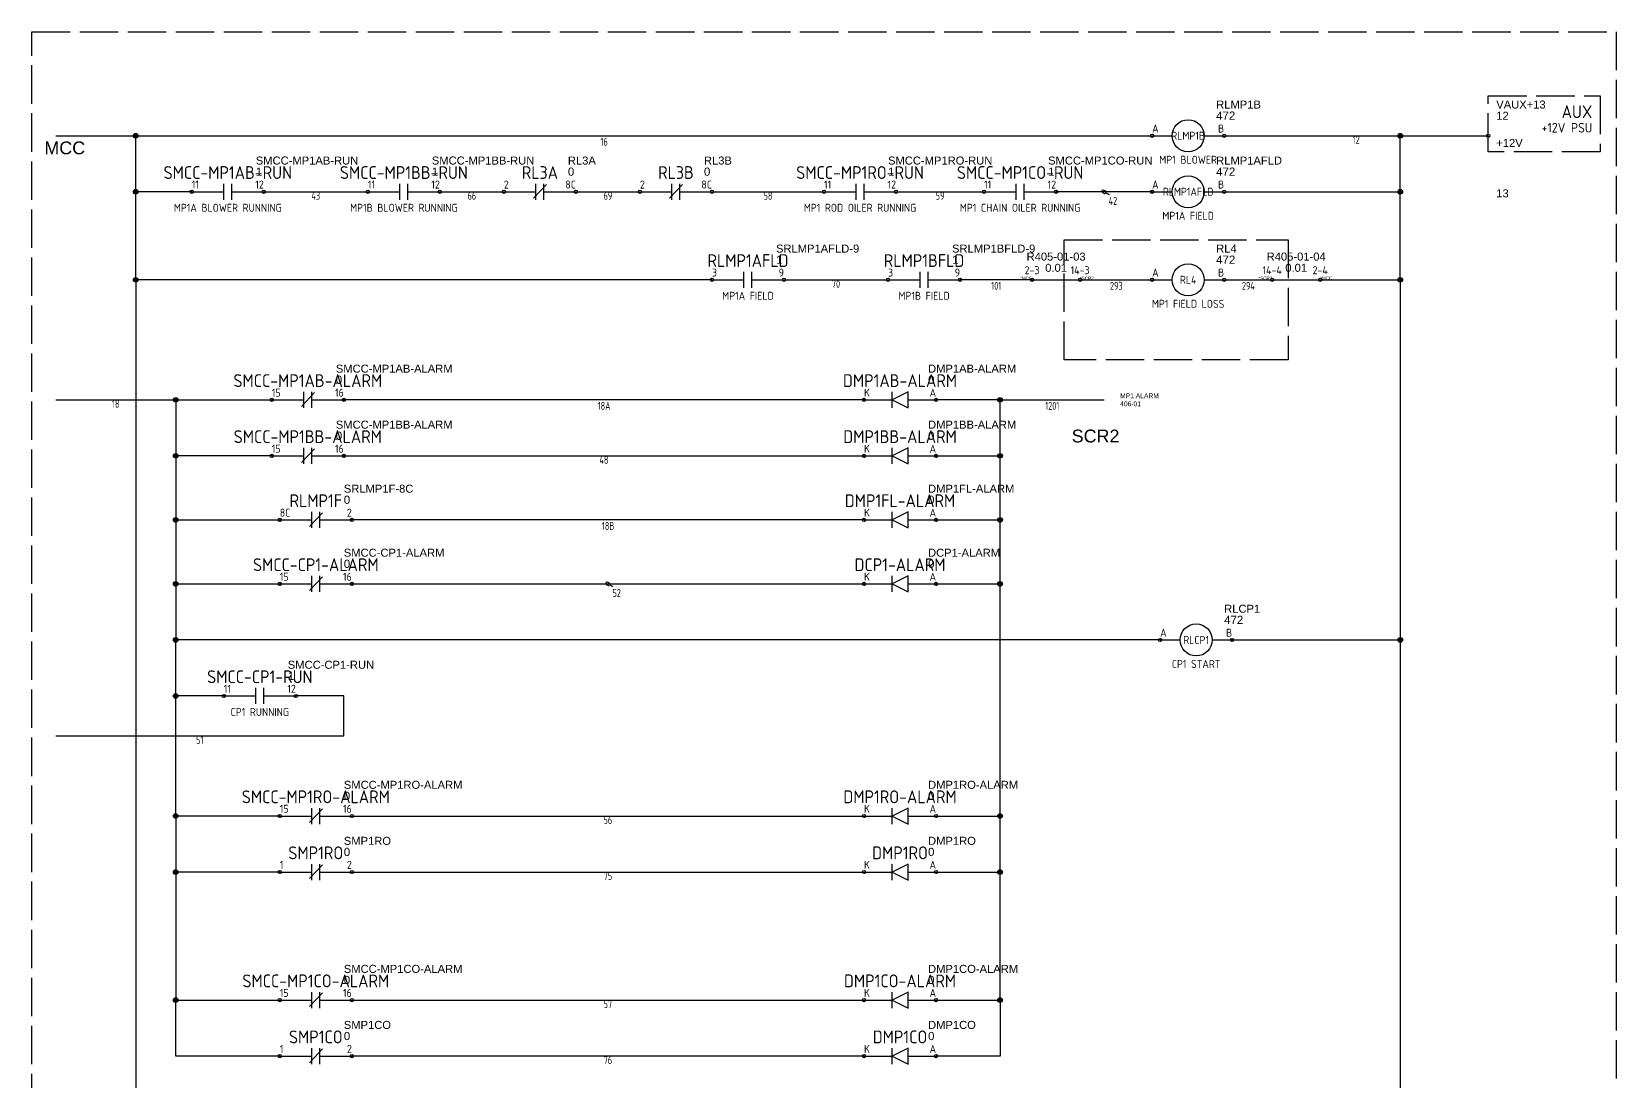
# Model space of a CAD drawing. Header units: millimetres. Extents: x 498 to 992, y 78 to 615.
# Drawn here: x 497.5 to 992.5, y 287.1 to 615 of the extents above; entities that cross this region are included whole.
import ezdxf
from ezdxf.enums import TextEntityAlignment as Align

# ---------------------------------------------------------------- set-up
doc = ezdxf.new("R2010")
doc.units = ezdxf.units.MM
doc.linetypes.add('ACAD_ISO02W100', pattern=[15, 12, -3])
for name, color, linetype in [('LOCBOX', 7, 'ACAD_ISO02W100'), ('NETLIST', 50, 'Continuous'), ('SYMS', 7, 'Continuous'), ('WIREFIXED', 7, 'Continuous'), ('WIRENO', 7, 'Continuous'), ('WIRES', 7, 'Continuous')]:
    doc.layers.add(name, color=color, linetype=linetype)
doc.styles.get("Standard").update_dxf_attribs({"font": 'arial.ttf'})
doc.styles.add('WD_IEC', font='isocp2.shx', dxfattribs={"width": 0.9, "height": 4})

# ---------------------------------------------------------------- blocks, each defined once
blk = doc.blocks.new('WD_WNH2')
at = {"linetype": 'Continuous', "style": 'WD_IEC', "width": 0.8}
blk.add_attdef('WIRENO', text='', height=2.5, dxfattribs=at).set_placement((0, 0), align=Align.TOP_CENTER)
at = {"style": 'WD_IEC', "flags": 1}
for tag, p in [('W02USER', (0, -1.21)), ('W03USER', (0, -1.33)), ('W04USER', (0, -1.46)), ('W05USER', (0, -1.58)), ('W06USER', (0, -1.71)), ('W07USER', (0, -1.83)), ('W08USER', (0, -1.96)), ('W09USER', (0, -2.08)), ('W01USER', (0, -1.08)), ('W10USER', (0, -2.21))]:
    blk.add_attdef(tag, text='', height=0.08, dxfattribs=at).set_placement(p, align=Align.CENTER)
blk = doc.blocks.new('CONTACTOR-H')
for p, q in [((0, 0), (6.25, 0)), ((16.25, 0), (22.5, 0))]:
    blk.add_line(p, q)
for centre, radius in [((11.25, 0), 5), ((0, 0), 0.5), ((22.5, 0), 0.5)]:
    blk.add_circle(centre, radius)
at = {"style": 'WD_IEC', "flags": 1}
blk.add_attdef('LOC', text='', height=4, dxfattribs=at).set_placement((11.25, 8.5), align=Align.MIDDLE_CENTER)
at = {"style": 'WD_IEC'}
for tag, p, height, flags in [('X4TERM01', (0, 0), 0.64, 1), ('TERM01', (0, 1), 2.5, 8), ('X1TERM02', (22.5, 0), 0.64, 1)]:
    blk.add_attdef(tag, p, '', height=height, dxfattribs=dict(at, flags=flags))
for tag, height, p in [('TAG1', 4, (11.25, 0)), ('DESC1', 2.5, (11.25, -7.5))]:
    blk.add_attdef(tag, text='', height=height, dxfattribs=at).set_placement(p, align=Align.MIDDLE_CENTER)
at = {"style": 'WD_IEC', "flags": 8}
blk.add_attdef('TERM02', text='', height=2.5, dxfattribs=at).set_placement((22.5, 1), align=Align.RIGHT)
at = {"layer": 'NETLIST'}
for tag, p, height in [('NETTAG', (20, 8.5), 2.5), ('NETVALUE', (20, 5), 2.56)]:
    blk.add_attdef(tag, p, '', height=height, dxfattribs=at)
blk = doc.blocks.new('DCM-2')
at = {"linetype": 'ACAD_ISO02W100'}
blk.add_lwpolyline([(0, 12.5), (35, 12.5), (35, -5), (0, -5)], close=True, dxfattribs=at)
blk.add_circle((0, 0), 0.5)
at = {"style": 'WD_IEC'}
for tag, height, flags, p in [('LOC', 4, 1, (32.5, 14.5)), ('DESC1', 3, 8, (32.5, 2.5))]:
    blk.add_attdef(tag, text='', height=height, dxfattribs=dict(at, flags=flags)).set_placement(p, align=Align.MIDDLE_RIGHT)
blk.add_attdef('TAG1', text='', height=4, dxfattribs=at).set_placement((32.5, 7.5), align=Align.MIDDLE_RIGHT)
at = {"style": 'WD_IEC', "flags": 1}
blk.add_attdef('X4TERM01', (0, 0), '', height=0.5, dxfattribs=at)
blk.add_attdef('TERMDESC01', text='', height=2.5).set_placement((2.5, -1), align=Align.TOP_LEFT)
blk.add_attdef('TERM01', text='', height=2.5).set_placement((2.5, -20), align=Align.BOTTOM_LEFT)
at = {"layer": 'NETLIST'}
for tag, p in [('NETTAG', (2.5, 8.5)), ('NETVALUE', (2.5, 5))]:
    blk.add_attdef(tag, p, '', height=2.5, dxfattribs=at)
blk = doc.blocks.new('CONTACT-NO')
for p, q in [((2.5, 0), (12.5, 0)), ((12.5, -2.5), (12.5, 2.5)), ((15, -2.5), (15, 2.5)), ((15, 0), (25, 0))]:
    blk.add_line(p, q)
for centre in [(2.5, 0), (25, 0)]:
    blk.add_circle(centre, 0.5)
at = {"style": 'WD_IEC', "flags": 1}
blk.add_attdef('LOC', text='', height=4, dxfattribs=at).set_placement((13.75, 11), align=Align.MIDDLE_CENTER)
at = {"style": 'WD_IEC'}
for tag, height, p in [('TAG1', 4, (13.75, 6)), ('DESC1', 2.5, (13.75, -5))]:
    blk.add_attdef(tag, text='', height=height, dxfattribs=at).set_placement(p, align=Align.MIDDLE_CENTER)
for tag, p, height, flags in [('X4TERM01', (2.5, 0), 0.64, 1), ('TERM01', (2.5, 1), 2.5, 8), ('X1TERM02', (25, 0), 0.64, 1)]:
    blk.add_attdef(tag, p, '', height=height, dxfattribs=dict(at, flags=flags))
at = {"style": 'WD_IEC', "flags": 8}
blk.add_attdef('TERM02', text='', height=2.5, dxfattribs=at).set_placement((25, 1), align=Align.RIGHT)
at = {"layer": 'NETLIST'}
for tag, p, height in [('NETTAG', (22.5, 8.5), 2.5), ('NETVALUE', (22.5, 5), 2.56)]:
    blk.add_attdef(tag, p, '', height=height, dxfattribs=at)
blk = doc.blocks.new('INTERCONNECT-H1')
blk.add_line((-2.5, 0), (12.5, 0))
for centre in [(-2.5, 0), (12.5, 0)]:
    blk.add_circle(centre, 0.5)
at = {"style": 'WD_IEC', "flags": 1}
for tag, height, p in [('LOC', 4, (5, 10)), ('TAG1', 4, (-2.43, 3.16)), ('DESC1', 2.5, (5, -2.5))]:
    blk.add_attdef(tag, text='', height=height, dxfattribs=at).set_placement(p, align=Align.MIDDLE_CENTER)
at = {"style": 'WD_IEC', "flags": 8}
for tag, p in [('TERM01', (-2.5, 1)), ('TERM02', (12.5, 1))]:
    blk.add_attdef(tag, text='', height=2.5, dxfattribs=at).set_placement(p, align=Align.BOTTOM_CENTER)
at = {"style": 'WD_IEC', "flags": 1}
blk.add_attdef('X4TERM01', (-2.5, 0), '', height=0.5, dxfattribs=at)
blk.add_attdef('X1TERM02', text='', height=0.5, dxfattribs=at).set_placement((12.5, 0), align=Align.RIGHT)
at = {"layer": 'NETLIST'}
for tag, p in [('NETVALUE', (5, 2.5)), ('NETTAG', (5, 6))]:
    blk.add_attdef(tag, text='', height=2.5, dxfattribs=at).set_placement(p, align=Align.CENTER)
blk.add_attdef('X4TERMDESC01', text='', height=1, dxfattribs=at).set_placement((-2.5, 0), align=Align.RIGHT)
blk.add_attdef('X1TERMDESC02', (12.5, 0), '', height=1, dxfattribs=at)
blk = doc.blocks.new('WDDOT')
for radius in [0.72, 0.449, 0.223]:
    blk.add_circle((0, 0), radius)
blk = doc.blocks.new('CONTACT-NC')
for p, q in [((0, 0), (10, 0)), ((13.35, 2.25), (9.28, -2.05)), ((10, -2.5), (10, 2.5)), ((12.5, -2.5), (12.5, 2.5)), ((12.5, 0), (22.5, 0))]:
    blk.add_line(p, q)
for centre in [(0, 0), (22.5, 0)]:
    blk.add_circle(centre, 0.5)
at = {"style": 'WD_IEC', "flags": 1}
blk.add_attdef('LOC', text='', height=4, dxfattribs=at).set_placement((11.25, 11), align=Align.MIDDLE_CENTER)
at = {"style": 'WD_IEC'}
for tag, height, p in [('TAG1', 4, (11.25, 6)), ('DESC1', 2.5, (11.25, -5))]:
    blk.add_attdef(tag, text='', height=height, dxfattribs=at).set_placement(p, align=Align.MIDDLE_CENTER)
for tag, p, height, flags in [('X4TERM01', (0, 0), 0.64, 1), ('TERM01', (0, 1), 2.5, 8), ('X1TERM02', (22.5, 0), 0.64, 1)]:
    blk.add_attdef(tag, p, '', height=height, dxfattribs=dict(at, flags=flags))
at = {"style": 'WD_IEC', "flags": 8}
blk.add_attdef('TERM02', text='', height=2.5, dxfattribs=at).set_placement((22.5, 1), align=Align.RIGHT)
at = {"layer": 'NETLIST'}
for tag, p, height in [('NETTAG', (20, 8.5), 2.5), ('NETVALUE', (20, 5), 2.56)]:
    blk.add_attdef(tag, p, '', height=height, dxfattribs=at)
blk = doc.blocks.new('DIODE-L')
for p, q in [((-22.5, 0), (-13.75, 0)), ((-13.75, -2.5), (-13.75, 2.5)), ((-8.75, 2.5), (-13.75, 0)), ((-13.75, 0), (-8.75, -2.5)), ((-8.75, -2.5), (-8.75, 2.5)), ((-8.75, 0), (0, 0))]:
    blk.add_line(p, q)
for centre in [(-22.5, 0), (0, 0)]:
    blk.add_circle(centre, 0.5)
at = {"style": 'WD_IEC', "flags": 1}
blk.add_attdef('LOC', text='', height=4, dxfattribs=at).set_placement((-11.25, 11), align=Align.MIDDLE_CENTER)
at = {"style": 'WD_IEC'}
for tag, height, p in [('TAG1', 4, (-11.25, 6)), ('DESC1', 2.5, (-11.25, -5))]:
    blk.add_attdef(tag, text='', height=height, dxfattribs=at).set_placement(p, align=Align.MIDDLE_CENTER)
for tag, p, height, flags in [('X4TERM01', (-22.5, 0), 0.64, 1), ('TERM01', (-22.5, 1), 2.5, 8), ('X1TERM02', (0, 0), 0.64, 1)]:
    blk.add_attdef(tag, p, '', height=height, dxfattribs=dict(at, flags=flags))
at = {"style": 'WD_IEC', "flags": 8}
blk.add_attdef('TERM02', text='', height=2.5, dxfattribs=at).set_placement((0, 1), align=Align.RIGHT)
at = {"layer": 'NETLIST'}
for tag, p, height in [('NETTAG', (-2.5, 8.5), 2.5), ('NETVALUE', (-2.5, 5), 2.56)]:
    blk.add_attdef(tag, p, '', height=height, dxfattribs=at)

msp = doc.modelspace()

# ---------------------------------------------------------------- linework, layer by layer
at = {"layer": 'LOCBOX'}
for points in [[(497.5, 615), (992.5, 615), (992.5, 82.5), (497.5, 82.5)], [(820, 550), (890, 550), (890, 512.5), (820, 512.5)]]:
    msp.add_lwpolyline(points, close=True, dxfattribs=at)
at = {"layer": 'WIRENO'}
for points in [[(834.15, 564.05), (833.19, 564.6), (833.04, 565.15), (832.35, 565.54), (831.81, 565.4), (831.96, 564.85), (832.65, 564.46), (832.92, 564.53)], [(679.15, 441.55), (678.19, 442.1), (678.04, 442.65), (677.35, 443.04), (676.81, 442.9), (676.96, 442.35), (677.65, 441.96), (677.92, 442.03)]]:
    msp.add_lwpolyline(points, dxfattribs=at)
at = {"layer": 'WIRES'}
for p, q in [((505, 582.5), (847.5, 582.5)), ((530, 565), (530, 582.5)), ((870, 582.5), (952.5, 582.5)), ((925, 537.5), (925, 582.5)), ((530, 537.5), (530, 565)), ((547.5, 565), (530, 565)), ((570, 565), (602.5, 565)), ((625, 565), (645, 565)), ((667.5, 565), (687.5, 565)), ((710, 565), (745, 565)), ((767.5, 565), (795, 565)), ((847.5, 565), (817.5, 565)), ((870, 565), (925, 565)), ((710, 537.5), (530, 537.5)), ((530, 537.5), (530, 252.5)), ((732.5, 537.5), (765, 537.5)), ((810, 537.5), (787.5, 537.5)), ((825, 537.5), (847.5, 537.5)), ((870, 537.5), (885, 537.5)), ((900, 537.5), (925, 537.5)), ((925, 537.5), (925, 405)), ((505, 500), (542.5, 500)), ((542.5, 500), (542.5, 425)), ((542.5, 500), (572.5, 500)), ((542.5, 500), (542.5, 462.5)), ((757.5, 500), (595, 500)), ((800, 500), (780, 500)), ((800, 462.5), (800, 500)), ((800, 500), (832.5, 500)), ((800, 482.5), (800, 500)), ((572.5, 482.5), (542.5, 482.5)), ((595, 482.5), (757.5, 482.5)), ((780, 482.5), (800, 482.5)), ((542.5, 462.5), (575, 462.5)), ((757.5, 462.5), (597.5, 462.5)), ((780, 462.5), (800, 462.5)), ((800, 460), (800, 462.5)), ((800, 442.5), (800, 460)), ((542.5, 442.5), (575, 442.5)), ((597.5, 442.5), (757.5, 442.5)), ((780, 442.5), (800, 442.5)), ((800, 440), (800, 442.5)), ((800, 370), (800, 440)), ((850, 425), (542.5, 425)), ((542.5, 407.5), (542.5, 425)), ((872.5, 425), (925, 425)), ((557.5, 407.5), (542.5, 407.5)), ((542.5, 370), (542.5, 407.5)), ((595, 407.5), (580, 407.5)), ((595, 395), (595, 407.5)), ((925, 405), (925, 162.5)), ((505, 395), (595, 395)), ((575, 370), (542.5, 370)), ((542.5, 370), (542.5, 312.5)), ((597.5, 370), (757.5, 370)), ((780, 370), (800, 370)), ((800, 312.5), (800, 370)), ((575, 352.5), (542.5, 352.5)), ((597.5, 352.5), (757.5, 352.5)), ((780, 352.5), (800, 352.5)), ((542.5, 312.5), (575, 312.5)), ((542.5, 295), (542.5, 312.5)), ((597.5, 312.5), (757.5, 312.5)), ((780, 312.5), (800, 312.5)), ((800, 312.5), (800, 295)), ((575, 295), (542.5, 295)), ((757.5, 295), (597.5, 295)), ((800, 295), (780, 295))]:
    msp.add_line(p, q, dxfattribs=at)

# ---------------------------------------------------------------- block references
ref = msp.add_blockref('DCM-2', (952.5, 582.5))
ref.add_attrib('TERMDESC01', '+12V', dxfattribs={"height": 2.5}).set_placement((955, 581.5), align=Align.TOP_LEFT)
ref.add_attrib('DESC1', '+12V PSU', dxfattribs={"height": 3, "style": 'WD_IEC'}).set_placement((985, 585), align=Align.MIDDLE_RIGHT)
ref.add_attrib('TAG1', 'AUX', dxfattribs={"height": 4, "style": 'WD_IEC'}).set_placement((985, 590), align=Align.MIDDLE_RIGHT)
ref.add_attrib('TERM01', '13', dxfattribs={"height": 2.5}).set_placement((955, 562.5), align=Align.BOTTOM_LEFT)
ref.add_attrib('NETTAG', 'VAUX+13', (955, 591), dxfattribs={"layer": 'NETLIST', "height": 2.5})
ref.add_attrib('NETVALUE', '12', (955, 587.5), dxfattribs={"layer": 'NETLIST', "height": 2.5})
ref = msp.add_blockref('CONTACTOR-H', (847.5, 582.5))
ref.add_attrib('TERM02', 'B', dxfattribs={"height": 2.5, "style": 'WD_IEC'}).set_placement((870, 583.5), align=Align.RIGHT)
ref.add_attrib('TERM01', 'A', (847.5, 583.5), dxfattribs={"height": 2.5, "style": 'WD_IEC'})
ref.add_attrib('DESC1', 'MP1 BLOWER', dxfattribs={"height": 2.5, "style": 'WD_IEC'}).set_placement((858.75, 575), align=Align.MIDDLE_CENTER)
ref.add_attrib('TAG1', 'RLMP1B', dxfattribs={"height": 2.5, "style": 'WD_IEC'}).set_placement((858.75, 582.5), align=Align.MIDDLE_CENTER)
ref.add_attrib('NETVALUE', '472', (867.5, 587.5), dxfattribs={"layer": 'NETLIST', "height": 2.56})
ref.add_attrib('NETTAG', 'RLMP1B', (867.5, 591), dxfattribs={"layer": 'NETLIST', "height": 2.5})
ref = msp.add_blockref('CONTACT-NO', (545, 565))
ref.add_attrib('NETTAG', 'SMCC-MP1AB-RUN', (567.5, 573.5), dxfattribs={"layer": 'NETLIST', "height": 2.5})
ref.add_attrib('NETVALUE', '1', (567.5, 570), dxfattribs={"layer": 'NETLIST', "height": 2.56})
ref.add_attrib('TAG1', 'SMCC-MP1AB-RUN', dxfattribs={"height": 4, "style": 'WD_IEC'}).set_placement((558.75, 571), align=Align.MIDDLE_CENTER)
ref.add_attrib('DESC1', 'MP1A BLOWER RUNNING', dxfattribs={"height": 2.5, "style": 'WD_IEC'}).set_placement((558.75, 560), align=Align.MIDDLE_CENTER)
ref.add_attrib('TERM01', '11', (547.5, 566), dxfattribs={"height": 2.5, "style": 'WD_IEC'})
ref.add_attrib('TERM02', '12', dxfattribs={"height": 2.5, "style": 'WD_IEC'}).set_placement((570, 566), align=Align.RIGHT)
ref = msp.add_blockref('CONTACT-NO', (600, 565))
ref.add_attrib('NETTAG', 'SMCC-MP1BB-RUN', (622.5, 573.5), dxfattribs={"layer": 'NETLIST', "height": 2.5})
ref.add_attrib('NETVALUE', '1', (622.5, 570), dxfattribs={"layer": 'NETLIST', "height": 2.56})
ref.add_attrib('TAG1', 'SMCC-MP1BB-RUN', dxfattribs={"height": 4, "style": 'WD_IEC'}).set_placement((613.75, 571), align=Align.MIDDLE_CENTER)
ref.add_attrib('DESC1', 'MP1B BLOWER RUNNING', dxfattribs={"height": 2.5, "style": 'WD_IEC'}).set_placement((613.75, 560), align=Align.MIDDLE_CENTER)
ref.add_attrib('TERM01', '11', (602.5, 566), dxfattribs={"height": 2.5, "style": 'WD_IEC'})
ref.add_attrib('TERM02', '12', dxfattribs={"height": 2.5, "style": 'WD_IEC'}).set_placement((625, 566), align=Align.RIGHT)
ref = msp.add_blockref('CONTACT-NC', (645, 565))
ref.add_attrib('TERM02', '8C', dxfattribs={"height": 2.5, "style": 'WD_IEC'}).set_placement((667.5, 566), align=Align.RIGHT)
ref.add_attrib('TERM01', '2', (645, 566), dxfattribs={"height": 2.5, "style": 'WD_IEC'})
ref.add_attrib('TAG1', 'RL3A', dxfattribs={"height": 4, "style": 'WD_IEC'}).set_placement((656.25, 571), align=Align.MIDDLE_CENTER)
ref.add_attrib('NETVALUE', '0', (665, 570), dxfattribs={"layer": 'NETLIST', "height": 2.56})
ref.add_attrib('NETTAG', 'RL3A', (665, 573.5), dxfattribs={"layer": 'NETLIST', "height": 2.5})
ref = msp.add_blockref('CONTACT-NC', (687.5, 565))
ref.add_attrib('TERM02', '8C', dxfattribs={"height": 2.5, "style": 'WD_IEC'}).set_placement((710, 566), align=Align.RIGHT)
ref.add_attrib('TERM01', '2', (687.5, 566), dxfattribs={"height": 2.5, "style": 'WD_IEC'})
ref.add_attrib('TAG1', 'RL3B', dxfattribs={"height": 4, "style": 'WD_IEC'}).set_placement((698.75, 571), align=Align.MIDDLE_CENTER)
ref.add_attrib('NETVALUE', '0', (707.5, 570), dxfattribs={"layer": 'NETLIST', "height": 2.56})
ref.add_attrib('NETTAG', 'RL3B', (707.5, 573.5), dxfattribs={"layer": 'NETLIST', "height": 2.5})
ref = msp.add_blockref('CONTACT-NO', (742.5, 565))
ref.add_attrib('NETTAG', 'SMCC-MP1RO-RUN', (765, 573.5), dxfattribs={"layer": 'NETLIST', "height": 2.5})
ref.add_attrib('NETVALUE', '1', (765, 570), dxfattribs={"layer": 'NETLIST', "height": 2.56})
ref.add_attrib('TAG1', 'SMCC-MP1RO-RUN', dxfattribs={"height": 4, "style": 'WD_IEC'}).set_placement((756.25, 571), align=Align.MIDDLE_CENTER)
ref.add_attrib('DESC1', 'MP1 ROD OILER RUNNING', dxfattribs={"height": 2.5, "style": 'WD_IEC'}).set_placement((756.25, 560), align=Align.MIDDLE_CENTER)
ref.add_attrib('TERM01', '11', (745, 566), dxfattribs={"height": 2.5, "style": 'WD_IEC'})
ref.add_attrib('TERM02', '12', dxfattribs={"height": 2.5, "style": 'WD_IEC'}).set_placement((767.5, 566), align=Align.RIGHT)
ref = msp.add_blockref('CONTACT-NO', (792.5, 565))
ref.add_attrib('NETTAG', 'SMCC-MP1CO-RUN', (815, 573.5), dxfattribs={"layer": 'NETLIST', "height": 2.5})
ref.add_attrib('NETVALUE', '1', (815, 570), dxfattribs={"layer": 'NETLIST', "height": 2.56})
ref.add_attrib('TAG1', 'SMCC-MP1CO-RUN', dxfattribs={"height": 4, "style": 'WD_IEC'}).set_placement((806.25, 571), align=Align.MIDDLE_CENTER)
ref.add_attrib('DESC1', 'MP1 CHAIN OILER RUNNING', dxfattribs={"height": 2.5, "style": 'WD_IEC'}).set_placement((806.25, 560), align=Align.MIDDLE_CENTER)
ref.add_attrib('TERM01', '11', (795, 566), dxfattribs={"height": 2.5, "style": 'WD_IEC'})
ref.add_attrib('TERM02', '12', dxfattribs={"height": 2.5, "style": 'WD_IEC'}).set_placement((817.5, 566), align=Align.RIGHT)
ref = msp.add_blockref('CONTACTOR-H', (847.5, 565))
ref.add_attrib('TERM02', 'B', dxfattribs={"height": 2.5, "style": 'WD_IEC'}).set_placement((870, 566), align=Align.RIGHT)
ref.add_attrib('TERM01', 'A', (847.5, 566), dxfattribs={"height": 2.5, "style": 'WD_IEC'})
ref.add_attrib('DESC1', 'MP1A FIELD', dxfattribs={"height": 2.5, "style": 'WD_IEC'}).set_placement((858.75, 557.5), align=Align.MIDDLE_CENTER)
ref.add_attrib('TAG1', 'RLMP1AFLD', dxfattribs={"height": 2.5, "style": 'WD_IEC'}).set_placement((858.75, 565), align=Align.MIDDLE_CENTER)
ref.add_attrib('NETVALUE', '472', (867.5, 570), dxfattribs={"layer": 'NETLIST', "height": 2.56})
ref.add_attrib('NETTAG', 'RLMP1AFLD', (867.5, 573.5), dxfattribs={"layer": 'NETLIST', "height": 2.5})
ref = msp.add_blockref('CONTACT-NO', (707.5, 537.5))
ref.add_attrib('NETTAG', 'SRLMP1AFLD-9', (730, 546), dxfattribs={"layer": 'NETLIST', "height": 2.5})
ref.add_attrib('NETVALUE', '1', (730, 542.5), dxfattribs={"layer": 'NETLIST', "height": 2.56})
ref.add_attrib('TAG1', 'RLMP1AFLD', dxfattribs={"height": 4, "style": 'WD_IEC'}).set_placement((721.25, 543.5), align=Align.MIDDLE_CENTER)
ref.add_attrib('DESC1', 'MP1A FIELD', dxfattribs={"height": 2.5, "style": 'WD_IEC'}).set_placement((721.25, 532.5), align=Align.MIDDLE_CENTER)
ref.add_attrib('TERM01', '3', (710, 538.5), dxfattribs={"height": 2.5, "style": 'WD_IEC'})
ref.add_attrib('TERM02', '9', dxfattribs={"height": 2.5, "style": 'WD_IEC'}).set_placement((732.5, 538.5), align=Align.RIGHT)
ref = msp.add_blockref('CONTACT-NO', (762.5, 537.5))
ref.add_attrib('NETTAG', 'SRLMP1BFLD-9', (785, 546), dxfattribs={"layer": 'NETLIST', "height": 2.5})
ref.add_attrib('NETVALUE', '1', (785, 542.5), dxfattribs={"layer": 'NETLIST', "height": 2.56})
ref.add_attrib('TAG1', 'RLMP1BFLD', dxfattribs={"height": 4, "style": 'WD_IEC'}).set_placement((776.25, 543.5), align=Align.MIDDLE_CENTER)
ref.add_attrib('DESC1', 'MP1B FIELD', dxfattribs={"height": 2.5, "style": 'WD_IEC'}).set_placement((776.25, 532.5), align=Align.MIDDLE_CENTER)
ref.add_attrib('TERM01', '3', (765, 538.5), dxfattribs={"height": 2.5, "style": 'WD_IEC'})
ref.add_attrib('TERM02', '9', dxfattribs={"height": 2.5, "style": 'WD_IEC'}).set_placement((787.5, 538.5), align=Align.RIGHT)
ref = msp.add_blockref('INTERCONNECT-H1', (812.5, 537.5))
ref.add_attrib('TERM02', '14-3', dxfattribs={"height": 2.5, "style": 'WD_IEC'}).set_placement((825, 538.5), align=Align.BOTTOM_CENTER)
ref.add_attrib('TERM01', '2-3', dxfattribs={"height": 2.5, "style": 'WD_IEC'}).set_placement((810, 538.5), align=Align.BOTTOM_CENTER)
ref.add_attrib('NETVALUE', '0.01', dxfattribs={"layer": 'NETLIST', "height": 2.5}).set_placement((817.5, 540), align=Align.CENTER)
ref.add_attrib('NETTAG', 'R405-01-03', dxfattribs={"layer": 'NETLIST', "height": 2.5}).set_placement((817.5, 543.5), align=Align.CENTER)
ref.add_attrib('X4TERMDESC01', '*MCC', dxfattribs={"layer": 'NETLIST', "height": 1}).set_placement((810, 537.5), align=Align.RIGHT)
ref.add_attrib('X1TERMDESC02', '*SCR2', (825, 537.5), dxfattribs={"layer": 'NETLIST', "height": 1})
ref = msp.add_blockref('CONTACTOR-H', (847.5, 537.5))
ref.add_attrib('TERM02', 'B', dxfattribs={"height": 2.5, "style": 'WD_IEC'}).set_placement((870, 538.5), align=Align.RIGHT)
ref.add_attrib('TERM01', 'A', (847.5, 538.5), dxfattribs={"height": 2.5, "style": 'WD_IEC'})
ref.add_attrib('DESC1', 'MP1 FIELD LOSS', dxfattribs={"height": 2.5, "style": 'WD_IEC'}).set_placement((858.75, 530), align=Align.MIDDLE_CENTER)
ref.add_attrib('TAG1', 'RL4', dxfattribs={"height": 2.5, "style": 'WD_IEC'}).set_placement((858.75, 537.5), align=Align.MIDDLE_CENTER)
ref.add_attrib('NETVALUE', '472', (867.5, 542.5), dxfattribs={"layer": 'NETLIST', "height": 2.56})
ref.add_attrib('NETTAG', 'RL4', (867.5, 546), dxfattribs={"layer": 'NETLIST', "height": 2.5})
ref = msp.add_blockref('INTERCONNECT-H1', (887.5, 537.5))
ref.add_attrib('TERM02', '2-4', dxfattribs={"height": 2.5, "style": 'WD_IEC'}).set_placement((900, 538.5), align=Align.BOTTOM_CENTER)
ref.add_attrib('TERM01', '14-4', dxfattribs={"height": 2.5, "style": 'WD_IEC'}).set_placement((885, 538.5), align=Align.BOTTOM_CENTER)
ref.add_attrib('NETVALUE', '0.01', dxfattribs={"layer": 'NETLIST', "height": 2.5}).set_placement((892.5, 540), align=Align.CENTER)
ref.add_attrib('NETTAG', 'R405-01-04', dxfattribs={"layer": 'NETLIST', "height": 2.5}).set_placement((892.5, 543.5), align=Align.CENTER)
ref.add_attrib('X4TERMDESC01', '*SCR2', dxfattribs={"layer": 'NETLIST', "height": 1}).set_placement((885, 537.5), align=Align.RIGHT)
ref.add_attrib('X1TERMDESC02', '*MCC', (900, 537.5), dxfattribs={"layer": 'NETLIST', "height": 1})
ref = msp.add_blockref('CONTACT-NC', (572.5, 500))
ref.add_attrib('TERM02', '16', dxfattribs={"height": 2.5, "style": 'WD_IEC'}).set_placement((595, 501), align=Align.RIGHT)
ref.add_attrib('TERM01', '15', (572.5, 501), dxfattribs={"height": 2.5, "style": 'WD_IEC'})
ref.add_attrib('TAG1', 'SMCC-MP1AB-ALARM', dxfattribs={"height": 4, "style": 'WD_IEC'}).set_placement((583.75, 506), align=Align.MIDDLE_CENTER)
ref.add_attrib('NETVALUE', '0', (592.5, 505), dxfattribs={"layer": 'NETLIST', "height": 2.56})
ref.add_attrib('NETTAG', 'SMCC-MP1AB-ALARM', (592.5, 508.5), dxfattribs={"layer": 'NETLIST', "height": 2.5})
ref = msp.add_blockref('DIODE-L', (780, 500))
ref.add_attrib('NETTAG', 'DMP1AB-ALARM', (777.5, 508.5), dxfattribs={"layer": 'NETLIST', "height": 2.5})
ref.add_attrib('NETVALUE', '0', (777.5, 505), dxfattribs={"layer": 'NETLIST', "height": 2.56})
ref.add_attrib('TAG1', 'DMP1AB-ALARM', dxfattribs={"height": 4, "style": 'WD_IEC'}).set_placement((768.75, 506), align=Align.MIDDLE_CENTER)
ref.add_attrib('TERM01', 'K', (757.5, 501), dxfattribs={"height": 2.5, "style": 'WD_IEC'})
ref.add_attrib('TERM02', 'A', dxfattribs={"height": 2.5, "style": 'WD_IEC'}).set_placement((780, 501), align=Align.RIGHT)
ref = msp.add_blockref('CONTACT-NC', (572.5, 482.5))
ref.add_attrib('TERM02', '16', dxfattribs={"height": 2.5, "style": 'WD_IEC'}).set_placement((595, 483.5), align=Align.RIGHT)
ref.add_attrib('TERM01', '15', (572.5, 483.5), dxfattribs={"height": 2.5, "style": 'WD_IEC'})
ref.add_attrib('TAG1', 'SMCC-MP1BB-ALARM', dxfattribs={"height": 4, "style": 'WD_IEC'}).set_placement((583.75, 488.5), align=Align.MIDDLE_CENTER)
ref.add_attrib('NETVALUE', '0', (592.5, 487.5), dxfattribs={"layer": 'NETLIST', "height": 2.56})
ref.add_attrib('NETTAG', 'SMCC-MP1BB-ALARM', (592.5, 491), dxfattribs={"layer": 'NETLIST', "height": 2.5})
ref = msp.add_blockref('DIODE-L', (780, 482.5))
ref.add_attrib('NETTAG', 'DMP1BB-ALARM', (777.5, 491), dxfattribs={"layer": 'NETLIST', "height": 2.5})
ref.add_attrib('NETVALUE', '0', (777.5, 487.5), dxfattribs={"layer": 'NETLIST', "height": 2.56})
ref.add_attrib('TAG1', 'DMP1BB-ALARM', dxfattribs={"height": 4, "style": 'WD_IEC'}).set_placement((768.75, 488.5), align=Align.MIDDLE_CENTER)
ref.add_attrib('TERM01', 'K', (757.5, 483.5), dxfattribs={"height": 2.5, "style": 'WD_IEC'})
ref.add_attrib('TERM02', 'A', dxfattribs={"height": 2.5, "style": 'WD_IEC'}).set_placement((780, 483.5), align=Align.RIGHT)
ref = msp.add_blockref('CONTACT-NC', (575, 462.5))
ref.add_attrib('TERM02', '2', dxfattribs={"height": 2.5, "style": 'WD_IEC'}).set_placement((597.5, 463.5), align=Align.RIGHT)
ref.add_attrib('TERM01', '8C', (575, 463.5), dxfattribs={"height": 2.5, "style": 'WD_IEC'})
ref.add_attrib('TAG1', 'RLMP1F', dxfattribs={"height": 4, "style": 'WD_IEC'}).set_placement((586.25, 468.5), align=Align.MIDDLE_CENTER)
ref.add_attrib('NETVALUE', '0', (595, 467.5), dxfattribs={"layer": 'NETLIST', "height": 2.56})
ref.add_attrib('NETTAG', 'SRLMP1F-8C', (595, 471), dxfattribs={"layer": 'NETLIST', "height": 2.5})
ref = msp.add_blockref('DIODE-L', (780, 462.5))
ref.add_attrib('NETTAG', 'DMP1FL-ALARM', (777.5, 471), dxfattribs={"layer": 'NETLIST', "height": 2.5})
ref.add_attrib('NETVALUE', '0', (777.5, 467.5), dxfattribs={"layer": 'NETLIST', "height": 2.56})
ref.add_attrib('TAG1', 'DMP1FL-ALARM', dxfattribs={"height": 4, "style": 'WD_IEC'}).set_placement((768.75, 468.5), align=Align.MIDDLE_CENTER)
ref.add_attrib('TERM01', 'K', (757.5, 463.5), dxfattribs={"height": 2.5, "style": 'WD_IEC'})
ref.add_attrib('TERM02', 'A', dxfattribs={"height": 2.5, "style": 'WD_IEC'}).set_placement((780, 463.5), align=Align.RIGHT)
ref = msp.add_blockref('CONTACT-NC', (575, 442.5))
ref.add_attrib('TERM02', '16', dxfattribs={"height": 2.5, "style": 'WD_IEC'}).set_placement((597.5, 443.5), align=Align.RIGHT)
ref.add_attrib('TERM01', '15', (575, 443.5), dxfattribs={"height": 2.5, "style": 'WD_IEC'})
ref.add_attrib('TAG1', 'SMCC-CP1-ALARM', dxfattribs={"height": 4, "style": 'WD_IEC'}).set_placement((586.25, 448.5), align=Align.MIDDLE_CENTER)
ref.add_attrib('NETVALUE', '0', (595, 447.5), dxfattribs={"layer": 'NETLIST', "height": 2.56})
ref.add_attrib('NETTAG', 'SMCC-CP1-ALARM', (595, 451), dxfattribs={"layer": 'NETLIST', "height": 2.5})
ref = msp.add_blockref('DIODE-L', (780, 442.5))
ref.add_attrib('NETTAG', 'DCP1-ALARM', (777.5, 451), dxfattribs={"layer": 'NETLIST', "height": 2.5})
ref.add_attrib('NETVALUE', '0', (777.5, 447.5), dxfattribs={"layer": 'NETLIST', "height": 2.56})
ref.add_attrib('TAG1', 'DCP1-ALARM', dxfattribs={"height": 4, "style": 'WD_IEC'}).set_placement((768.75, 448.5), align=Align.MIDDLE_CENTER)
ref.add_attrib('TERM01', 'K', (757.5, 443.5), dxfattribs={"height": 2.5, "style": 'WD_IEC'})
ref.add_attrib('TERM02', 'A', dxfattribs={"height": 2.5, "style": 'WD_IEC'}).set_placement((780, 443.5), align=Align.RIGHT)
ref = msp.add_blockref('CONTACTOR-H', (850, 425))
ref.add_attrib('TERM02', 'B', dxfattribs={"height": 2.5, "style": 'WD_IEC'}).set_placement((872.5, 426), align=Align.RIGHT)
ref.add_attrib('TERM01', 'A', (850, 426), dxfattribs={"height": 2.5, "style": 'WD_IEC'})
ref.add_attrib('DESC1', 'CP1 START', dxfattribs={"height": 2.5, "style": 'WD_IEC'}).set_placement((861.25, 417.5), align=Align.MIDDLE_CENTER)
ref.add_attrib('TAG1', 'RLCP1', dxfattribs={"height": 2.5, "style": 'WD_IEC'}).set_placement((861.25, 425), align=Align.MIDDLE_CENTER)
ref.add_attrib('NETVALUE', '472', (870, 430), dxfattribs={"layer": 'NETLIST', "height": 2.56})
ref.add_attrib('NETTAG', 'RLCP1', (870, 433.5), dxfattribs={"layer": 'NETLIST', "height": 2.5})
ref = msp.add_blockref('CONTACT-NO', (555, 407.5))
ref.add_attrib('NETTAG', 'SMCC-CP1-RUN', (577.5, 416), dxfattribs={"layer": 'NETLIST', "height": 2.5})
ref.add_attrib('NETVALUE', '1', (577.5, 412.5), dxfattribs={"layer": 'NETLIST', "height": 2.56})
ref.add_attrib('TAG1', 'SMCC-CP1-RUN', dxfattribs={"height": 4, "style": 'WD_IEC'}).set_placement((568.75, 413.5), align=Align.MIDDLE_CENTER)
ref.add_attrib('DESC1', 'CP1 RUNNING', dxfattribs={"height": 2.5, "style": 'WD_IEC'}).set_placement((568.75, 402.5), align=Align.MIDDLE_CENTER)
ref.add_attrib('TERM01', '11', (557.5, 408.5), dxfattribs={"height": 2.5, "style": 'WD_IEC'})
ref.add_attrib('TERM02', '12', dxfattribs={"height": 2.5, "style": 'WD_IEC'}).set_placement((580, 408.5), align=Align.RIGHT)
ref = msp.add_blockref('CONTACT-NC', (575, 370))
ref.add_attrib('TERM02', '16', dxfattribs={"height": 2.5, "style": 'WD_IEC'}).set_placement((597.5, 371), align=Align.RIGHT)
ref.add_attrib('TERM01', '15', (575, 371), dxfattribs={"height": 2.5, "style": 'WD_IEC'})
ref.add_attrib('TAG1', 'SMCC-MP1RO-ALARM', dxfattribs={"height": 4, "style": 'WD_IEC'}).set_placement((586.25, 376), align=Align.MIDDLE_CENTER)
ref.add_attrib('NETVALUE', '0', (595, 375), dxfattribs={"layer": 'NETLIST', "height": 2.56})
ref.add_attrib('NETTAG', 'SMCC-MP1RO-ALARM', (595, 378.5), dxfattribs={"layer": 'NETLIST', "height": 2.5})
ref = msp.add_blockref('DIODE-L', (780, 370))
ref.add_attrib('NETTAG', 'DMP1RO-ALARM', (777.5, 378.5), dxfattribs={"layer": 'NETLIST', "height": 2.5})
ref.add_attrib('NETVALUE', '0', (777.5, 375), dxfattribs={"layer": 'NETLIST', "height": 2.56})
ref.add_attrib('TAG1', 'DMP1RO-ALARM', dxfattribs={"height": 4, "style": 'WD_IEC'}).set_placement((768.75, 376), align=Align.MIDDLE_CENTER)
ref.add_attrib('TERM01', 'K', (757.5, 371), dxfattribs={"height": 2.5, "style": 'WD_IEC'})
ref.add_attrib('TERM02', 'A', dxfattribs={"height": 2.5, "style": 'WD_IEC'}).set_placement((780, 371), align=Align.RIGHT)
ref = msp.add_blockref('CONTACT-NC', (575, 352.5))
ref.add_attrib('TERM02', '2', dxfattribs={"height": 2.5, "style": 'WD_IEC'}).set_placement((597.5, 353.5), align=Align.RIGHT)
ref.add_attrib('TERM01', '1', (575, 353.5), dxfattribs={"height": 2.5, "style": 'WD_IEC'})
ref.add_attrib('TAG1', 'SMP1RO', dxfattribs={"height": 4, "style": 'WD_IEC'}).set_placement((586.25, 358.5), align=Align.MIDDLE_CENTER)
ref.add_attrib('NETVALUE', '0', (595, 357.5), dxfattribs={"layer": 'NETLIST', "height": 2.56})
ref.add_attrib('NETTAG', 'SMP1RO', (595, 361), dxfattribs={"layer": 'NETLIST', "height": 2.5})
ref = msp.add_blockref('DIODE-L', (780, 352.5))
ref.add_attrib('NETTAG', 'DMP1RO', (777.5, 361), dxfattribs={"layer": 'NETLIST', "height": 2.5})
ref.add_attrib('NETVALUE', '0', (777.5, 357.5), dxfattribs={"layer": 'NETLIST', "height": 2.56})
ref.add_attrib('TAG1', 'DMP1RO', dxfattribs={"height": 4, "style": 'WD_IEC'}).set_placement((768.75, 358.5), align=Align.MIDDLE_CENTER)
ref.add_attrib('TERM01', 'K', (757.5, 353.5), dxfattribs={"height": 2.5, "style": 'WD_IEC'})
ref.add_attrib('TERM02', 'A', dxfattribs={"height": 2.5, "style": 'WD_IEC'}).set_placement((780, 353.5), align=Align.RIGHT)
ref = msp.add_blockref('CONTACT-NC', (575, 312.5))
ref.add_attrib('TERM02', '16', dxfattribs={"height": 2.5, "style": 'WD_IEC'}).set_placement((597.5, 313.5), align=Align.RIGHT)
ref.add_attrib('TERM01', '15', (575, 313.5), dxfattribs={"height": 2.5, "style": 'WD_IEC'})
ref.add_attrib('TAG1', 'SMCC-MP1CO-ALARM', dxfattribs={"height": 4, "style": 'WD_IEC'}).set_placement((586.25, 318.5), align=Align.MIDDLE_CENTER)
ref.add_attrib('NETVALUE', '0', (595, 317.5), dxfattribs={"layer": 'NETLIST', "height": 2.56})
ref.add_attrib('NETTAG', 'SMCC-MP1CO-ALARM', (595, 321), dxfattribs={"layer": 'NETLIST', "height": 2.5})
ref = msp.add_blockref('DIODE-L', (780, 312.5))
ref.add_attrib('NETTAG', 'DMP1CO-ALARM', (777.5, 321), dxfattribs={"layer": 'NETLIST', "height": 2.5})
ref.add_attrib('NETVALUE', '0', (777.5, 317.5), dxfattribs={"layer": 'NETLIST', "height": 2.56})
ref.add_attrib('TAG1', 'DMP1CO-ALARM', dxfattribs={"height": 4, "style": 'WD_IEC'}).set_placement((768.75, 318.5), align=Align.MIDDLE_CENTER)
ref.add_attrib('TERM01', 'K', (757.5, 313.5), dxfattribs={"height": 2.5, "style": 'WD_IEC'})
ref.add_attrib('TERM02', 'A', dxfattribs={"height": 2.5, "style": 'WD_IEC'}).set_placement((780, 313.5), align=Align.RIGHT)
ref = msp.add_blockref('CONTACT-NC', (575, 295))
ref.add_attrib('TERM02', '2', dxfattribs={"height": 2.5, "style": 'WD_IEC'}).set_placement((597.5, 296), align=Align.RIGHT)
ref.add_attrib('TERM01', '1', (575, 296), dxfattribs={"height": 2.5, "style": 'WD_IEC'})
ref.add_attrib('TAG1', 'SMP1CO', dxfattribs={"height": 4, "style": 'WD_IEC'}).set_placement((586.25, 301), align=Align.MIDDLE_CENTER)
ref.add_attrib('NETVALUE', '0', (595, 300), dxfattribs={"layer": 'NETLIST', "height": 2.56})
ref.add_attrib('NETTAG', 'SMP1CO', (595, 303.5), dxfattribs={"layer": 'NETLIST', "height": 2.5})
ref = msp.add_blockref('DIODE-L', (780, 295))
ref.add_attrib('NETTAG', 'DMP1CO', (777.5, 303.5), dxfattribs={"layer": 'NETLIST', "height": 2.5})
ref.add_attrib('NETVALUE', '0', (777.5, 300), dxfattribs={"layer": 'NETLIST', "height": 2.56})
ref.add_attrib('TAG1', 'DMP1CO', dxfattribs={"height": 4, "style": 'WD_IEC'}).set_placement((768.75, 301), align=Align.MIDDLE_CENTER)
ref.add_attrib('TERM01', 'K', (757.5, 296), dxfattribs={"height": 2.5, "style": 'WD_IEC'})
ref.add_attrib('TERM02', 'A', dxfattribs={"height": 2.5, "style": 'WD_IEC'}).set_placement((780, 296), align=Align.RIGHT)
at = {"layer": 'SYMS'}
for p in [(530, 582.5), (925, 582.5), (530, 565), (925, 565), (530, 537.5), (925, 537.5), (542.5, 500), (542.5, 500), (800, 500), (800, 500), (542.5, 482.5), (800, 482.5), (542.5, 462.5), (800, 462.5), (542.5, 442.5), (800, 442.5), (542.5, 425), (542.5, 425), (925, 425), (542.5, 407.5), (542.5, 370), (800, 370), (542.5, 352.5), (800, 352.5), (542.5, 312.5), (800, 312.5)]:
    msp.add_blockref('WDDOT', p, dxfattribs=at)
at = {"layer": 'WIREFIXED'}
ref = msp.add_blockref('WD_WNH2', (676.25, 582.5), dxfattribs=at)
ref.add_attrib('WIRENOF', '16', dxfattribs={"linetype": 'Continuous', "height": 2.5, "style": 'WD_IEC', "width": 0.8}).set_placement((676.31, 581.87), align=Align.TOP_CENTER)
ref = msp.add_blockref('WD_WNH2', (911.25, 582.5), dxfattribs=at)
ref.add_attrib('WIRENOF', '12', dxfattribs={"linetype": 'Continuous', "height": 2.5, "style": 'WD_IEC', "width": 0.8}).set_placement((911.25, 582.5), align=Align.TOP_CENTER)
ref = msp.add_blockref('WD_WNH2', (798.75, 537.5), dxfattribs=at)
ref.add_attrib('WIRENOF', '101', dxfattribs={"linetype": 'Continuous', "height": 2.5, "style": 'WD_IEC', "width": 0.8}).set_placement((798.81, 536.87), align=Align.TOP_CENTER)
ref = msp.add_blockref('WD_WNH2', (836.25, 537.5), dxfattribs=at)
ref.add_attrib('WIRENOF', '293', dxfattribs={"linetype": 'Continuous', "height": 2.5, "style": 'WD_IEC', "width": 0.8}).set_placement((836.31, 536.87), align=Align.TOP_CENTER)
ref = msp.add_blockref('WD_WNH2', (877.5, 537.5), dxfattribs=at)
ref.add_attrib('WIRENOF', '294', dxfattribs={"linetype": 'Continuous', "height": 2.5, "style": 'WD_IEC', "width": 0.8}).set_placement((877.56, 536.87), align=Align.TOP_CENTER)
ref = msp.add_blockref('WD_WNH2', (523.75, 500), dxfattribs=at)
ref.add_attrib('WIRENOF', '18', dxfattribs={"linetype": 'Continuous', "height": 2.5, "style": 'WD_IEC', "width": 0.8}).set_placement((523.75, 500), align=Align.TOP_CENTER)
ref = msp.add_blockref('WD_WNH2', (676.25, 500), dxfattribs=at)
ref.add_attrib('WIRENOF', '18A', dxfattribs={"linetype": 'Continuous', "height": 2.5, "style": 'WD_IEC', "width": 0.8}).set_placement((676.31, 499.37), align=Align.TOP_CENTER)
ref = msp.add_blockref('WD_WNH2', (816.25, 500), dxfattribs=at)
ref.add_attrib('WIRENOF', '1201', dxfattribs={"linetype": 'Continuous', "height": 2.5, "style": 'WD_IEC', "width": 0.8}).set_placement((816.31, 499.37), align=Align.TOP_CENTER)
ref = msp.add_blockref('WD_WNH2', (677.5, 462.5), dxfattribs=at)
ref.add_attrib('WIRENOF', '18B', dxfattribs={"linetype": 'Continuous', "height": 2.5, "style": 'WD_IEC', "width": 0.8}).set_placement((677.56, 461.87), align=Align.TOP_CENTER)
at = {"layer": 'WIRENO'}
ref = msp.add_blockref('WD_WNH2', (586.25, 565), dxfattribs=at)
ref.add_attrib('WIRENO', '43', dxfattribs={"linetype": 'Continuous', "height": 2.5, "style": 'WD_IEC', "width": 0.8}).set_placement((586.25, 565), align=Align.TOP_CENTER)
ref = msp.add_blockref('WD_WNH2', (635, 565), dxfattribs=at)
ref.add_attrib('WIRENO', '66', dxfattribs={"linetype": 'Continuous', "height": 2.5, "style": 'WD_IEC', "width": 0.8}).set_placement((635, 565), align=Align.TOP_CENTER)
ref = msp.add_blockref('WD_WNH2', (677.5, 565), dxfattribs=at)
ref.add_attrib('WIRENO', '69', dxfattribs={"linetype": 'Continuous', "height": 2.5, "style": 'WD_IEC', "width": 0.8}).set_placement((677.5, 565), align=Align.TOP_CENTER)
ref = msp.add_blockref('WD_WNH2', (727.5, 565), dxfattribs=at)
ref.add_attrib('WIRENO', '58', dxfattribs={"linetype": 'Continuous', "height": 2.5, "style": 'WD_IEC', "width": 0.8}).set_placement((727.5, 565), align=Align.TOP_CENTER)
ref = msp.add_blockref('WD_WNH2', (781.25, 565), dxfattribs=at)
ref.add_attrib('WIRENO', '59', dxfattribs={"linetype": 'Continuous', "height": 2.5, "style": 'WD_IEC', "width": 0.8}).set_placement((781.25, 565), align=Align.TOP_CENTER)
ref = msp.add_blockref('WD_WNH2', (832.5, 565), dxfattribs=at)
ref.add_attrib('WIRENO', '42', dxfattribs={"linetype": 'Continuous', "height": 2.5, "style": 'WD_IEC', "width": 0.8}).set_placement((835.25, 563.41), align=Align.TOP_CENTER)
ref = msp.add_blockref('WD_WNH2', (748.75, 537.5), dxfattribs=at)
ref.add_attrib('WIRENO', '70', dxfattribs={"linetype": 'Continuous', "height": 2.5, "style": 'WD_IEC', "width": 0.8}).set_placement((748.75, 537.5), align=Align.TOP_CENTER)
ref = msp.add_blockref('WD_WNH2', (676.25, 482.5), dxfattribs=at)
ref.add_attrib('WIRENO', '48', dxfattribs={"linetype": 'Continuous', "height": 2.5, "style": 'WD_IEC', "width": 0.8}).set_placement((676.25, 482.5), align=Align.TOP_CENTER)
ref = msp.add_blockref('WD_WNH2', (677.5, 442.5), dxfattribs=at)
ref.add_attrib('WIRENO', '52', dxfattribs={"linetype": 'Continuous', "height": 2.5, "style": 'WD_IEC', "width": 0.8}).set_placement((680.25, 440.91), align=Align.TOP_CENTER)
ref = msp.add_blockref('WD_WNH2', (550, 395), dxfattribs=at)
ref.add_attrib('WIRENO', '51', dxfattribs={"linetype": 'Continuous', "height": 2.5, "style": 'WD_IEC', "width": 0.8}).set_placement((550, 395), align=Align.TOP_CENTER)
ref = msp.add_blockref('WD_WNH2', (677.5, 370), dxfattribs=at)
ref.add_attrib('WIRENO', '56', dxfattribs={"linetype": 'Continuous', "height": 2.5, "style": 'WD_IEC', "width": 0.8}).set_placement((677.5, 370), align=Align.TOP_CENTER)
ref = msp.add_blockref('WD_WNH2', (677.5, 352.5), dxfattribs=at)
ref.add_attrib('WIRENO', '75', dxfattribs={"linetype": 'Continuous', "height": 2.5, "style": 'WD_IEC', "width": 0.8}).set_placement((677.5, 352.5), align=Align.TOP_CENTER)
ref = msp.add_blockref('WD_WNH2', (677.5, 312.5), dxfattribs=at)
ref.add_attrib('WIRENO', '57', dxfattribs={"linetype": 'Continuous', "height": 2.5, "style": 'WD_IEC', "width": 0.8}).set_placement((677.5, 312.5), align=Align.TOP_CENTER)
ref = msp.add_blockref('WD_WNH2', (677.5, 295), dxfattribs=at)
ref.add_attrib('WIRENO', '76', dxfattribs={"linetype": 'Continuous', "height": 2.5, "style": 'WD_IEC', "width": 0.8}).set_placement((677.5, 295), align=Align.TOP_CENTER)

# ---------------------------------------------------------------- texts
at = {"insert": (837.5, 500), "char_height": 1.5, "attachment_point": 4}
msp.add_mtext_dynamic_manual_height_columns('MP1 ALARM\\P406-01', width=15, gutter_width=0.5, heights=[0], dxfattribs=at)
at = {"layer": 'LOCBOX'}
for s, p in [('MCC', (507.83, 575.5)), ('SCR2', (829.83, 485.5))]:
    msp.add_text(s, height=4, dxfattribs=at).set_placement(p, align=Align.BOTTOM_CENTER)

doc.saveas('drawing.dxf')
